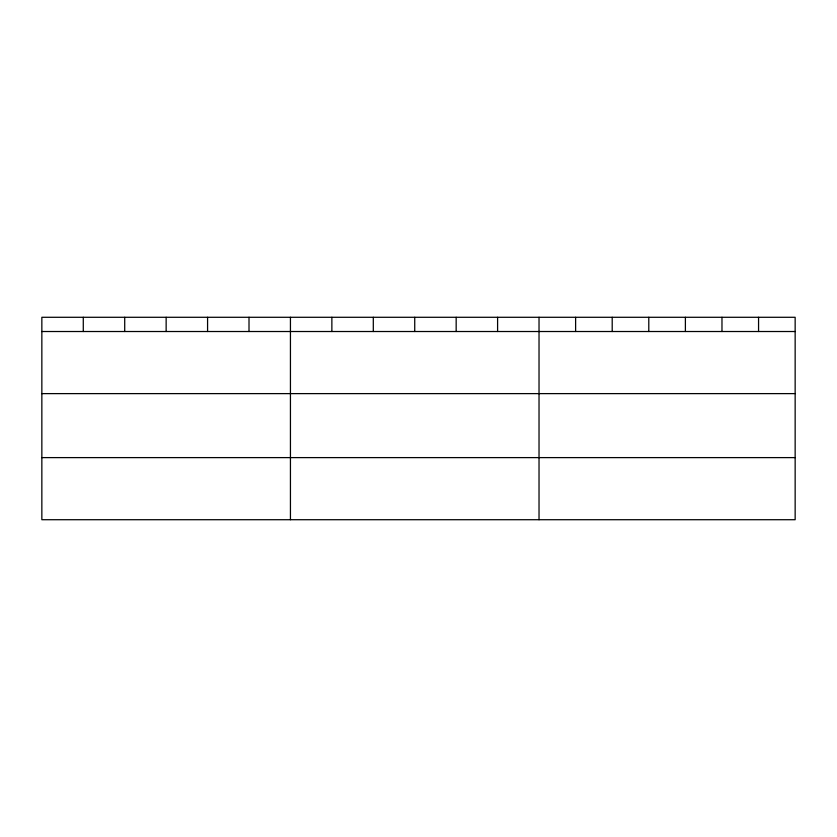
<?xml version="1.0" encoding="UTF-8"?>
<svg xmlns="http://www.w3.org/2000/svg" width="837" height="837" viewBox="0 0 837 837"><rect width="100%" height="100%" fill="white"/><g stroke="black" fill="none" stroke-linecap="round" stroke-linejoin="round"><path stroke-width="1.26" d="M795.15 393.62L795.15 317.286L41.85 317.286L41.85 519.714L795.15 519.714L795.15 393.62L41.85 393.62M41.85 331.515L795.15 331.515M41.85 457.609L795.15 457.609M758.563 317.286L758.563 331.515M721.975 317.286L721.975 331.515M685.388 317.286L685.388 331.515M648.79 317.286L648.79 331.515M612.203 317.286L612.203 331.515M575.615 317.286L575.615 331.515M539.028 317.286L539.028 519.714M497.596 317.286L497.596 331.515M456.165 317.286L456.165 331.515M414.733 317.286L414.733 331.515M373.302 317.286L373.302 331.515M331.87 317.286L331.87 331.515M290.439 317.286L290.439 519.714M249.007 317.286L249.007 331.515M207.576 317.286L207.576 331.515M166.144 317.286L166.144 331.515M124.713 317.286L124.713 331.515M83.281 317.286L83.281 331.515"/></g></svg>
